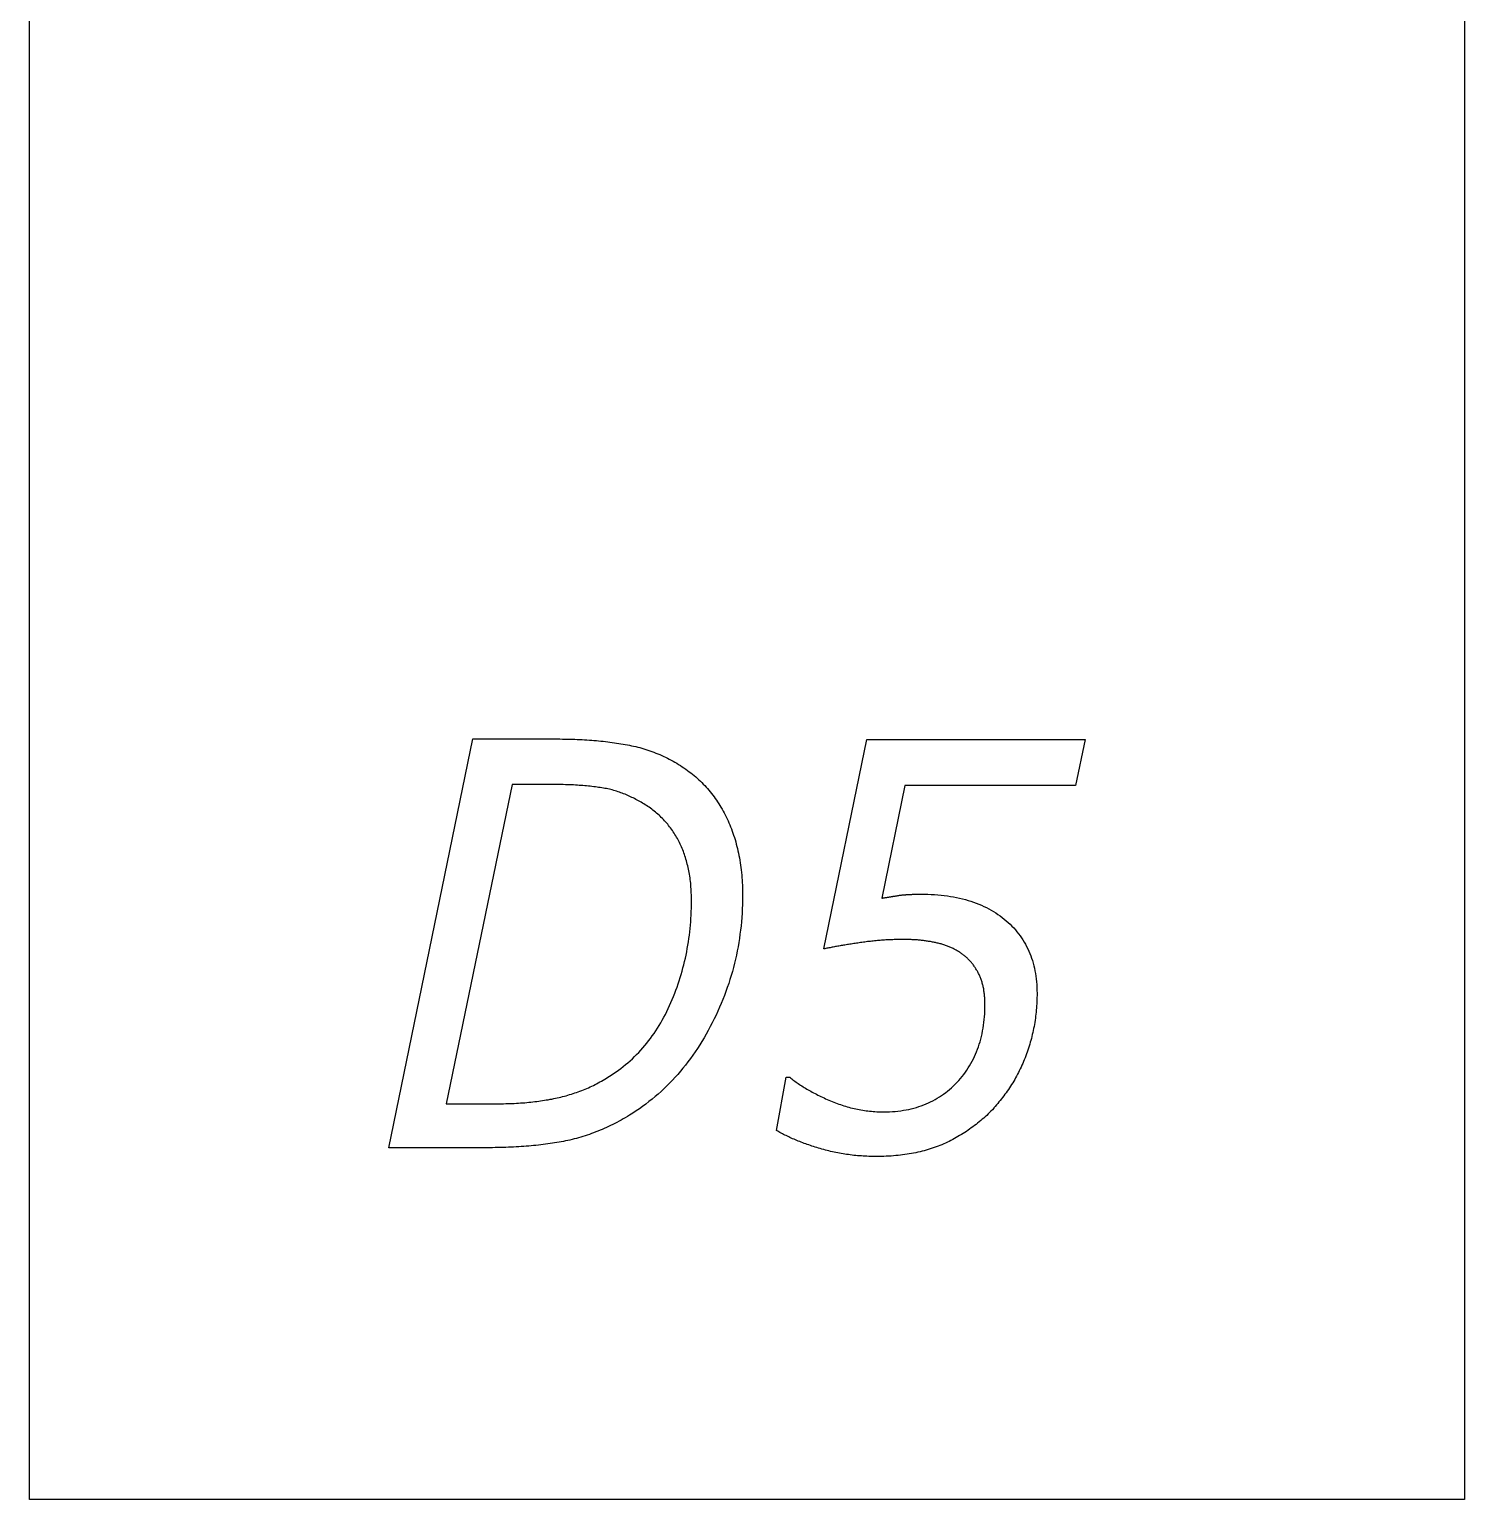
# Model space of a CAD drawing. Extents: x 0.1 to 5.6, y 0.1 to 17.2.
# Drawn here: x 2.881 to 5.622, y 1.636 to 4.444 of the extents above; entities that cross this region are included whole.
import ezdxf

# ---------------------------------------------------------------- set-up
doc = ezdxf.new("R2010")
doc.units = 0
doc.layers.add('CAPA_1', color=7, linetype='CONTINUOUS')

msp = doc.modelspace()

# ---------------------------------------------------------------- linework, layer by layer
at = {"layer": 'CAPA_1', "color": 7}
msp.add_lwpolyline([(2.8808, 17.169), (5.6224, 17.169), (5.6224, 1.6358), (2.8808, 1.6358)], close=True, dxfattribs=at)
for points in [[(3.7549, 2.3079), (3.5672, 2.3079), (3.7278, 3.0885), (3.8893, 3.0885)], [(3.8893, 3.0885), (3.8942, 3.0885), (3.899, 3.0884), (3.9038, 3.0884), (3.9086, 3.0883), (3.9134, 3.0882), (3.9181, 3.088), (3.9228, 3.0879), (3.9274, 3.0877), (3.9321, 3.0875), (3.9367, 3.0872), (3.9413, 3.087), (3.9458, 3.0867), (3.9504, 3.0864), (3.9549, 3.086), (3.9593, 3.0857), (3.9638, 3.0853), (3.9682, 3.0849), (3.9726, 3.0844), (3.9769, 3.084), (3.9812, 3.0835), (3.9856, 3.083), (3.9898, 3.0824), (3.9941, 3.0819), (3.9983, 3.0813), (4.0025, 3.0807), (4.0066, 3.08), (4.0108, 3.0794), (4.0149, 3.0787), (4.0189, 3.078), (4.023, 3.0772), (4.027, 3.0765)], [(4.027, 3.0765), (4.031, 3.0757), (4.035, 3.0748), (4.039, 3.0739), (4.043, 3.0729), (4.0469, 3.0719), (4.0508, 3.0708), (4.0547, 3.0697), (4.0586, 3.0685), (4.0624, 3.0673), (4.0662, 3.066), (4.07, 3.0646), (4.0738, 3.0632), (4.0776, 3.0617), (4.0813, 3.0602), (4.085, 3.0586), (4.0887, 3.057), (4.0924, 3.0553), (4.096, 3.0536), (4.0996, 3.0518), (4.1032, 3.0499), (4.1068, 3.048), (4.1104, 3.0461), (4.1139, 3.0441), (4.1174, 3.042), (4.1209, 3.0399), (4.1244, 3.0377), (4.1278, 3.0355), (4.1312, 3.0332), (4.1346, 3.0308), (4.138, 3.0284), (4.1414, 3.026)], [(4.3985, 2.6876), (4.4807, 3.0876), (4.8975, 3.0876), (4.8793, 2.9996), (4.5531, 2.9996), (4.5092, 2.7845)], [(4.1414, 3.026), (4.1445, 3.0236), (4.1477, 3.0211), (4.1507, 3.0186), (4.1537, 3.016), (4.1567, 3.0134), (4.1596, 3.0107), (4.1625, 3.008), (4.1654, 3.0052), (4.1681, 3.0024), (4.1709, 2.9995), (4.1735, 2.9966), (4.1762, 2.9937), (4.1788, 2.9907), (4.1813, 2.9876), (4.1838, 2.9845), (4.1862, 2.9814), (4.1886, 2.9782), (4.191, 2.9749), (4.1933, 2.9716), (4.1955, 2.9683), (4.1977, 2.9649), (4.1998, 2.9615), (4.2019, 2.958), (4.204, 2.9544), (4.206, 2.9509), (4.2079, 2.9472), (4.2099, 2.9436), (4.2117, 2.9398), (4.2135, 2.936), (4.2153, 2.9322), (4.217, 2.9284)], [(3.88, 3.0015), (3.803, 3.0015), (3.6769, 2.3918), (3.7736, 2.3918)], [(3.9887, 2.9925), (3.986, 2.9931), (3.9831, 2.9936), (3.9802, 2.9942), (3.9773, 2.9947), (3.9743, 2.9952), (3.9713, 2.9957), (3.9682, 2.9961), (3.9651, 2.9966), (3.9619, 2.997), (3.9587, 2.9974), (3.9554, 2.9978), (3.9521, 2.9981), (3.9487, 2.9985), (3.9453, 2.9988), (3.9418, 2.9991), (3.9383, 2.9994), (3.9348, 2.9997), (3.9312, 2.9999), (3.9275, 3.0002), (3.9238, 3.0004), (3.9201, 3.0006), (3.9163, 3.0008), (3.9124, 3.0009), (3.9085, 3.0011), (3.9046, 3.0012), (3.9006, 3.0013), (3.8966, 3.0014), (3.8925, 3.0015), (3.8884, 3.0015), (3.8842, 3.0015), (3.88, 3.0015)], [(4.0695, 2.9547), (4.0671, 2.9564), (4.0646, 2.9581), (4.0621, 2.9598), (4.0597, 2.9614), (4.0572, 2.963), (4.0547, 2.9645), (4.0522, 2.9661), (4.0496, 2.9675), (4.0471, 2.969), (4.0446, 2.9704), (4.042, 2.9718), (4.0395, 2.9732), (4.0369, 2.9745), (4.0343, 2.9758), (4.0317, 2.977), (4.0291, 2.9783), (4.0265, 2.9794), (4.0239, 2.9806), (4.0212, 2.9817), (4.0186, 2.9828), (4.0159, 2.9839), (4.0132, 2.9849), (4.0106, 2.9859), (4.0079, 2.9868), (4.0052, 2.9877), (4.0025, 2.9886), (3.9997, 2.9895), (3.997, 2.9903), (3.9943, 2.9911), (3.9915, 2.9918), (3.9887, 2.9925)], [(4.1264, 2.8823), (4.1252, 2.8851), (4.124, 2.8878), (4.1226, 2.8906), (4.1213, 2.8933), (4.1199, 2.8959), (4.1185, 2.8986), (4.117, 2.9012), (4.1155, 2.9038), (4.1139, 2.9063), (4.1124, 2.9088), (4.1107, 2.9113), (4.1091, 2.9138), (4.1073, 2.9162), (4.1056, 2.9186), (4.1038, 2.921), (4.1019, 2.9233), (4.1001, 2.9256), (4.0982, 2.9279), (4.0962, 2.9301), (4.0942, 2.9324), (4.0922, 2.9345), (4.0901, 2.9367), (4.0879, 2.9388), (4.0858, 2.9409), (4.0836, 2.943), (4.0813, 2.945), (4.079, 2.947), (4.0767, 2.949), (4.0744, 2.9509), (4.0719, 2.9528), (4.0695, 2.9547)], [(4.217, 2.9284), (4.2186, 2.9245), (4.2202, 2.9206), (4.2218, 2.9166), (4.2233, 2.9126), (4.2247, 2.9086), (4.2261, 2.9045), (4.2275, 2.9003), (4.2287, 2.8962), (4.23, 2.892), (4.2311, 2.8877), (4.2322, 2.8834), (4.2333, 2.8791), (4.2343, 2.8747), (4.2353, 2.8703), (4.2362, 2.8659), (4.237, 2.8614), (4.2378, 2.8568), (4.2385, 2.8522), (4.2392, 2.8476), (4.2398, 2.843), (4.2404, 2.8383), (4.2409, 2.8335), (4.2414, 2.8287), (4.2418, 2.8239), (4.2421, 2.819), (4.2424, 2.8141), (4.2427, 2.8092), (4.2429, 2.8042), (4.243, 2.7992), (4.2431, 2.7941), (4.2431, 2.789)], [(4.1456, 2.7795), (4.1455, 2.7834), (4.1455, 2.7872), (4.1454, 2.7909), (4.1452, 2.7947), (4.1451, 2.7984), (4.1449, 2.802), (4.1446, 2.8057), (4.1443, 2.8093), (4.144, 2.8128), (4.1436, 2.8163), (4.1432, 2.8198), (4.1427, 2.8233), (4.1422, 2.8267), (4.1417, 2.8301), (4.1411, 2.8334), (4.1405, 2.8368), (4.1398, 2.84), (4.1391, 2.8433), (4.1384, 2.8465), (4.1376, 2.8497), (4.1368, 2.8528), (4.1359, 2.8559), (4.135, 2.859), (4.1341, 2.862), (4.1331, 2.865), (4.1321, 2.868), (4.1311, 2.8709), (4.13, 2.8738), (4.1288, 2.8767), (4.1277, 2.8795), (4.1264, 2.8823)], [(4.2431, 2.7885), (4.2431, 2.7803), (4.2429, 2.7721), (4.2426, 2.7639), (4.2422, 2.7557), (4.2416, 2.7476), (4.241, 2.7395), (4.2402, 2.7315), (4.2393, 2.7234), (4.2382, 2.7154), (4.2371, 2.7074), (4.2358, 2.6995), (4.2344, 2.6915), (4.2329, 2.6836), (4.2313, 2.6758), (4.2296, 2.6679), (4.2277, 2.6601), (4.2257, 2.6523), (4.2236, 2.6446), (4.2214, 2.6369), (4.219, 2.6292), (4.2166, 2.6215), (4.214, 2.6139), (4.2113, 2.6063), (4.2084, 2.5987), (4.2055, 2.5911), (4.2024, 2.5836), (4.1992, 2.5761), (4.1959, 2.5686), (4.1925, 2.5612), (4.1889, 2.5538), (4.1852, 2.5464)], [(4.2431, 2.789), (4.2431, 2.7885)], [(4.5092, 2.7845), (4.5104, 2.7847), (4.5116, 2.7849), (4.5129, 2.7851), (4.5141, 2.7853), (4.5153, 2.7855), (4.5165, 2.7857), (4.5178, 2.7858), (4.519, 2.786), (4.5202, 2.7862), (4.5214, 2.7864), (4.5226, 2.7866), (4.5238, 2.7868), (4.5251, 2.787), (4.5263, 2.7872), (4.5275, 2.7874), (4.5287, 2.7876), (4.5299, 2.7878), (4.5311, 2.788), (4.5323, 2.7882), (4.5335, 2.7884), (4.5347, 2.7886), (4.5359, 2.7888), (4.5371, 2.7889), (4.5382, 2.7891), (4.5394, 2.7893), (4.5406, 2.7895), (4.5418, 2.7897), (4.543, 2.7899), (4.5442, 2.7901), (4.5453, 2.7903), (4.5465, 2.7905)], [(4.5465, 2.7905), (4.5477, 2.7906), (4.5489, 2.7907), (4.55, 2.7908), (4.5512, 2.7909), (4.5524, 2.791), (4.5536, 2.791), (4.5548, 2.7911), (4.5559, 2.7912), (4.5571, 2.7913), (4.5583, 2.7913), (4.5595, 2.7914), (4.5607, 2.7915), (4.5619, 2.7915), (4.5631, 2.7916), (4.5642, 2.7916), (4.5654, 2.7917), (4.5666, 2.7917), (4.5678, 2.7918), (4.569, 2.7918), (4.5702, 2.7919), (4.5714, 2.7919), (4.5726, 2.7919), (4.5738, 2.792), (4.575, 2.792), (4.5762, 2.792), (4.5774, 2.792), (4.5786, 2.792), (4.5798, 2.792), (4.581, 2.7921), (4.5822, 2.7921), (4.5834, 2.7921)], [(4.5834, 2.7921), (4.5901, 2.792), (4.5967, 2.7918), (4.6033, 2.7916), (4.6097, 2.7912), (4.6161, 2.7907), (4.6223, 2.7902), (4.6284, 2.7895), (4.6345, 2.7887), (4.6404, 2.7878), (4.6463, 2.7868), (4.652, 2.7857), (4.6577, 2.7845), (4.6633, 2.7831), (4.6687, 2.7817), (4.6741, 2.7802), (4.6794, 2.7785), (4.6845, 2.7768), (4.6896, 2.7749), (4.6946, 2.773), (4.6995, 2.7709), (4.7043, 2.7688), (4.7089, 2.7665), (4.7135, 2.7641), (4.718, 2.7616), (4.7224, 2.759), (4.7267, 2.7563), (4.7309, 2.7535), (4.735, 2.7506), (4.739, 2.7476), (4.7429, 2.7445), (4.7468, 2.7413)], [(4.1064, 2.585), (4.1089, 2.5909), (4.1113, 2.5968), (4.1136, 2.6028), (4.1158, 2.6087), (4.118, 2.6147), (4.1201, 2.6207), (4.1221, 2.6268), (4.124, 2.6328), (4.1258, 2.6389), (4.1276, 2.645), (4.1293, 2.6512), (4.1309, 2.6573), (4.1324, 2.6635), (4.1338, 2.6697), (4.1351, 2.6759), (4.1364, 2.6821), (4.1376, 2.6884), (4.1387, 2.6947), (4.1397, 2.701), (4.1406, 2.7073), (4.1415, 2.7137), (4.1423, 2.7201), (4.143, 2.7265), (4.1436, 2.7329), (4.1441, 2.7393), (4.1446, 2.7458), (4.1449, 2.7523), (4.1452, 2.7588), (4.1454, 2.7653), (4.1455, 2.7719), (4.1456, 2.7784)], [(4.1456, 2.7784), (4.1456, 2.7795)], [(4.7468, 2.7413), (4.7505, 2.738), (4.7541, 2.7346), (4.7576, 2.7311), (4.761, 2.7276), (4.7642, 2.724), (4.7673, 2.7203), (4.7703, 2.7165), (4.7732, 2.7126), (4.776, 2.7087), (4.7786, 2.7047), (4.7811, 2.7006), (4.7835, 2.6964), (4.7857, 2.6922), (4.7879, 2.6879), (4.7899, 2.6835), (4.7918, 2.679), (4.7936, 2.6745), (4.7952, 2.6699), (4.7968, 2.6652), (4.7982, 2.6604), (4.7995, 2.6555), (4.8006, 2.6506), (4.8017, 2.6456), (4.8026, 2.6405), (4.8034, 2.6354), (4.804, 2.6301), (4.8046, 2.6248), (4.805, 2.6194), (4.8053, 2.614), (4.8055, 2.6084), (4.8056, 2.6028)], [(4.4685, 2.6996), (4.4659, 2.6992), (4.4633, 2.6988), (4.4607, 2.6985), (4.4582, 2.6981), (4.4556, 2.6977), (4.4531, 2.6973), (4.4506, 2.6969), (4.4482, 2.6965), (4.4457, 2.6961), (4.4433, 2.6957), (4.4409, 2.6954), (4.4386, 2.695), (4.4362, 2.6946), (4.4339, 2.6942), (4.4316, 2.6938), (4.4294, 2.6934), (4.4271, 2.693), (4.4249, 2.6926), (4.4228, 2.6923), (4.4206, 2.6919), (4.4185, 2.6915), (4.4164, 2.6911), (4.4143, 2.6907), (4.4122, 2.6903), (4.4102, 2.6899), (4.4082, 2.6895), (4.4062, 2.6892), (4.4043, 2.6888), (4.4023, 2.6884), (4.4004, 2.688), (4.3985, 2.6876)], [(4.5512, 2.7056), (4.5485, 2.7056), (4.5459, 2.7056), (4.5432, 2.7056), (4.5406, 2.7055), (4.5379, 2.7055), (4.5353, 2.7054), (4.5326, 2.7053), (4.5299, 2.7052), (4.5273, 2.7051), (4.5246, 2.705), (4.522, 2.7049), (4.5193, 2.7047), (4.5166, 2.7046), (4.514, 2.7044), (4.5113, 2.7042), (4.5086, 2.704), (4.506, 2.7038), (4.5033, 2.7036), (4.5006, 2.7034), (4.498, 2.7031), (4.4953, 2.7029), (4.4926, 2.7026), (4.49, 2.7023), (4.4873, 2.702), (4.4846, 2.7017), (4.4819, 2.7014), (4.4793, 2.7011), (4.4766, 2.7007), (4.4739, 2.7004), (4.4712, 2.7), (4.4685, 2.6996)], [(4.6114, 2.6996), (4.6095, 2.7), (4.6077, 2.7004), (4.6058, 2.7007), (4.604, 2.7011), (4.6021, 2.7014), (4.6002, 2.7017), (4.5984, 2.702), (4.5965, 2.7023), (4.5946, 2.7026), (4.5927, 2.7029), (4.5908, 2.7031), (4.5888, 2.7034), (4.5869, 2.7036), (4.585, 2.7038), (4.5831, 2.704), (4.5811, 2.7042), (4.5792, 2.7044), (4.5772, 2.7046), (4.5753, 2.7047), (4.5733, 2.7049), (4.5713, 2.705), (4.5693, 2.7051), (4.5673, 2.7052), (4.5653, 2.7053), (4.5633, 2.7054), (4.5613, 2.7055), (4.5593, 2.7055), (4.5573, 2.7056), (4.5552, 2.7056), (4.5532, 2.7056), (4.5512, 2.7056)], [(4.6613, 2.6786), (4.66, 2.6796), (4.6586, 2.6805), (4.6572, 2.6814), (4.6558, 2.6823), (4.6543, 2.6832), (4.6529, 2.6841), (4.6514, 2.6849), (4.65, 2.6857), (4.6485, 2.6866), (4.647, 2.6873), (4.6454, 2.6881), (4.6439, 2.6889), (4.6423, 2.6896), (4.6407, 2.6903), (4.6391, 2.691), (4.6375, 2.6917), (4.6359, 2.6924), (4.6343, 2.693), (4.6326, 2.6936), (4.6309, 2.6942), (4.6292, 2.6948), (4.6275, 2.6954), (4.6258, 2.6959), (4.624, 2.6964), (4.6223, 2.697), (4.6205, 2.6974), (4.6187, 2.6979), (4.6169, 2.6984), (4.6151, 2.6988), (4.6132, 2.6992), (4.6114, 2.6996)], [(4.694, 2.6404), (4.6932, 2.642), (4.6924, 2.6435), (4.6916, 2.645), (4.6907, 2.6465), (4.6899, 2.6479), (4.689, 2.6494), (4.6881, 2.6508), (4.6872, 2.6522), (4.6862, 2.6536), (4.6853, 2.6549), (4.6843, 2.6562), (4.6833, 2.6576), (4.6823, 2.6589), (4.6813, 2.6601), (4.6803, 2.6614), (4.6792, 2.6626), (4.6782, 2.6638), (4.6771, 2.665), (4.676, 2.6662), (4.6748, 2.6673), (4.6737, 2.6685), (4.6725, 2.6696), (4.6714, 2.6706), (4.6702, 2.6717), (4.669, 2.6728), (4.6677, 2.6738), (4.6665, 2.6748), (4.6652, 2.6758), (4.6639, 2.6767), (4.6626, 2.6777), (4.6613, 2.6786)], [(4.7061, 2.5813), (4.7061, 2.5836), (4.7061, 2.5858), (4.706, 2.5881), (4.7059, 2.5903), (4.7058, 2.5925), (4.7057, 2.5946), (4.7055, 2.5968), (4.7053, 2.5989), (4.7051, 2.601), (4.7049, 2.603), (4.7046, 2.6051), (4.7043, 2.6071), (4.704, 2.6091), (4.7037, 2.611), (4.7033, 2.613), (4.7029, 2.6149), (4.7025, 2.6168), (4.7021, 2.6186), (4.7016, 2.6205), (4.7011, 2.6223), (4.7006, 2.624), (4.7, 2.6258), (4.6995, 2.6275), (4.6989, 2.6292), (4.6982, 2.6309), (4.6976, 2.6326), (4.6969, 2.6342), (4.6962, 2.6358), (4.6955, 2.6374), (4.6948, 2.6389), (4.694, 2.6404)], [(3.992, 2.4462), (3.9968, 2.4494), (4.0016, 2.4526), (4.0062, 2.456), (4.0108, 2.4594), (4.0153, 2.4629), (4.0198, 2.4665), (4.0241, 2.4702), (4.0284, 2.474), (4.0326, 2.4778), (4.0368, 2.4818), (4.0408, 2.4858), (4.0448, 2.4899), (4.0487, 2.4942), (4.0526, 2.4985), (4.0563, 2.5028), (4.06, 2.5073), (4.0636, 2.5119), (4.0672, 2.5165), (4.0706, 2.5213), (4.074, 2.5261), (4.0773, 2.531), (4.0806, 2.536), (4.0837, 2.5411), (4.0868, 2.5463), (4.0898, 2.5516), (4.0928, 2.5569), (4.0957, 2.5624), (4.0984, 2.5679), (4.1012, 2.5735), (4.1038, 2.5792), (4.1064, 2.585)], [(4.8056, 2.6028), (4.8056, 2.5988), (4.8055, 2.5947), (4.8054, 2.5907), (4.8052, 2.5867), (4.805, 2.5827), (4.8048, 2.5787), (4.8045, 2.5748), (4.8041, 2.5708), (4.8038, 2.5668), (4.8033, 2.5629), (4.8029, 2.559), (4.8024, 2.5551), (4.8018, 2.5512), (4.8012, 2.5473), (4.8005, 2.5434), (4.7999, 2.5396), (4.7991, 2.5357), (4.7983, 2.5319), (4.7975, 2.5281), (4.7966, 2.5243), (4.7957, 2.5205), (4.7948, 2.5167), (4.7937, 2.5129), (4.7927, 2.5092), (4.7916, 2.5054), (4.7905, 2.5017), (4.7893, 2.498), (4.7881, 2.4943), (4.7868, 2.4906), (4.7855, 2.4869), (4.7841, 2.4832)], [(4.6529, 2.4329), (4.6563, 2.4365), (4.6596, 2.4403), (4.6627, 2.4441), (4.6658, 2.448), (4.6687, 2.452), (4.6715, 2.456), (4.6743, 2.4602), (4.6769, 2.4644), (4.6793, 2.4686), (4.6817, 2.473), (4.684, 2.4774), (4.6862, 2.4819), (4.6882, 2.4865), (4.6901, 2.4911), (4.692, 2.4958), (4.6937, 2.5006), (4.6953, 2.5055), (4.6968, 2.5104), (4.6982, 2.5154), (4.6994, 2.5205), (4.7006, 2.5256), (4.7017, 2.5309), (4.7026, 2.5362), (4.7034, 2.5416), (4.7042, 2.547), (4.7048, 2.5525), (4.7053, 2.5581), (4.7056, 2.5638), (4.7059, 2.5695), (4.7061, 2.5754), (4.7061, 2.5813)], [(4.1852, 2.5464), (4.1815, 2.5391), (4.1776, 2.5319), (4.1736, 2.5248), (4.1696, 2.5178), (4.1655, 2.5109), (4.1612, 2.5042), (4.1569, 2.4975), (4.1525, 2.4909), (4.1481, 2.4845), (4.1435, 2.4781), (4.1388, 2.4719), (4.1341, 2.4658), (4.1292, 2.4598), (4.1243, 2.4538), (4.1193, 2.448), (4.1142, 2.4423), (4.109, 2.4367), (4.1037, 2.4313), (4.0983, 2.4259), (4.0929, 2.4206), (4.0873, 2.4155), (4.0817, 2.4104), (4.076, 2.4055), (4.0702, 2.4006), (4.0643, 2.3959), (4.0583, 2.3913), (4.0522, 2.3868), (4.046, 2.3823), (4.0398, 2.378), (4.0334, 2.3739), (4.027, 2.3698)], [(4.7841, 2.4832), (4.7827, 2.4796), (4.7812, 2.476), (4.7798, 2.4724), (4.7782, 2.4688), (4.7767, 2.4653), (4.7751, 2.4618), (4.7735, 2.4583), (4.7718, 2.4549), (4.7701, 2.4515), (4.7683, 2.4481), (4.7666, 2.4448), (4.7647, 2.4414), (4.7629, 2.4382), (4.761, 2.4349), (4.7591, 2.4317), (4.7571, 2.4285), (4.7551, 2.4253), (4.753, 2.4222), (4.7509, 2.4191), (4.7488, 2.416), (4.7466, 2.4129), (4.7444, 2.4099), (4.7422, 2.4069), (4.7399, 2.404), (4.7376, 2.401), (4.7353, 2.3981), (4.7329, 2.3953), (4.7305, 2.3924), (4.728, 2.3896), (4.7255, 2.3868), (4.7229, 2.3841)], [(3.8926, 2.4038), (3.896, 2.4046), (3.8994, 2.4055), (3.9027, 2.4063), (3.9061, 2.4072), (3.9095, 2.4082), (3.9128, 2.4092), (3.9161, 2.4102), (3.9194, 2.4113), (3.9227, 2.4124), (3.926, 2.4135), (3.9293, 2.4147), (3.9325, 2.4159), (3.9358, 2.4171), (3.939, 2.4184), (3.9422, 2.4198), (3.9454, 2.4211), (3.9486, 2.4225), (3.9518, 2.424), (3.955, 2.4255), (3.9581, 2.427), (3.9613, 2.4285), (3.9644, 2.4301), (3.9675, 2.4318), (3.9706, 2.4334), (3.9737, 2.4351), (3.9768, 2.4369), (3.9799, 2.4387), (3.9829, 2.4405), (3.986, 2.4424), (3.989, 2.4443), (3.992, 2.4462)], [(4.308, 2.3406), (4.3267, 2.4425), (4.3332, 2.4425)], [(4.3332, 2.4425), (4.3351, 2.4409), (4.337, 2.4394), (4.339, 2.4378), (4.341, 2.4363), (4.3431, 2.4348), (4.3452, 2.4333), (4.3473, 2.4318), (4.3495, 2.4303), (4.3517, 2.4288), (4.354, 2.4273), (4.3563, 2.4258), (4.3586, 2.4243), (4.361, 2.4228), (4.3634, 2.4214), (4.3659, 2.4199), (4.3684, 2.4185), (4.371, 2.417), (4.3736, 2.4156), (4.3762, 2.4141), (4.3789, 2.4127), (4.3816, 2.4113), (4.3844, 2.4099), (4.3872, 2.4085), (4.39, 2.4071), (4.3929, 2.4057), (4.3959, 2.4043), (4.3988, 2.4029), (4.4018, 2.4015), (4.4049, 2.4001), (4.408, 2.3988), (4.4111, 2.3974)], [(4.5129, 2.3764), (4.5185, 2.3764), (4.524, 2.3766), (4.5294, 2.3769), (4.5347, 2.3773), (4.54, 2.3778), (4.5453, 2.3785), (4.5504, 2.3793), (4.5555, 2.3801), (4.5605, 2.3811), (4.5654, 2.3823), (4.5703, 2.3835), (4.5751, 2.3848), (4.5798, 2.3863), (4.5845, 2.3879), (4.5891, 2.3896), (4.5936, 2.3914), (4.598, 2.3934), (4.6024, 2.3954), (4.6067, 2.3976), (4.6109, 2.3999), (4.6151, 2.4023), (4.6192, 2.4048), (4.6232, 2.4075), (4.6272, 2.4102), (4.6311, 2.4131), (4.6349, 2.4161), (4.6386, 2.4192), (4.6423, 2.4225), (4.6459, 2.4258), (4.6495, 2.4293), (4.6529, 2.4329)], [(3.7736, 2.3918), (3.7779, 2.3918), (3.7821, 2.3919), (3.7864, 2.3919), (3.7906, 2.392), (3.7947, 2.3921), (3.7989, 2.3923), (3.803, 2.3924), (3.8071, 2.3926), (3.8111, 2.3928), (3.8151, 2.3931), (3.8191, 2.3933), (3.8231, 2.3936), (3.827, 2.3939), (3.8309, 2.3943), (3.8348, 2.3946), (3.8386, 2.395), (3.8424, 2.3954), (3.8462, 2.3959), (3.85, 2.3963), (3.8537, 2.3968), (3.8574, 2.3973), (3.861, 2.3979), (3.8646, 2.3984), (3.8682, 2.399), (3.8718, 2.3996), (3.8754, 2.4003), (3.8789, 2.4009), (3.8823, 2.4016), (3.8858, 2.4023), (3.8892, 2.4031), (3.8926, 2.4038)], [(4.4111, 2.3974), (4.4143, 2.3961), (4.4175, 2.3948), (4.4207, 2.3935), (4.4239, 2.3923), (4.4271, 2.3912), (4.4303, 2.3901), (4.4335, 2.389), (4.4367, 2.388), (4.4399, 2.387), (4.4432, 2.386), (4.4464, 2.3851), (4.4496, 2.3843), (4.4529, 2.3835), (4.4562, 2.3827), (4.4595, 2.382), (4.4627, 2.3813), (4.466, 2.3807), (4.4693, 2.3801), (4.4726, 2.3795), (4.4759, 2.379), (4.4793, 2.3786), (4.4826, 2.3782), (4.4859, 2.3778), (4.4893, 2.3775), (4.4926, 2.3772), (4.496, 2.3769), (4.4994, 2.3767), (4.5027, 2.3766), (4.5061, 2.3765), (4.5095, 2.3764), (4.5129, 2.3764)], [(4.027, 2.3698), (4.023, 2.3674), (4.019, 2.3651), (4.0151, 2.3628), (4.0111, 2.3606), (4.0071, 2.3584), (4.0031, 2.3563), (3.999, 2.3542), (3.995, 2.3522), (3.991, 2.3502), (3.987, 2.3483), (3.9829, 2.3464), (3.9789, 2.3446), (3.9748, 2.3429), (3.9708, 2.3411), (3.9667, 2.3395), (3.9627, 2.3379), (3.9586, 2.3363), (3.9545, 2.3348), (3.9504, 2.3334), (3.9463, 2.332), (3.9422, 2.3306), (3.9381, 2.3293), (3.934, 2.3281), (3.9299, 2.3269), (3.9258, 2.3257), (3.9217, 2.3246), (3.9176, 2.3236), (3.9134, 2.3226), (3.9093, 2.3216), (3.9051, 2.3207), (3.901, 2.3199)], [(4.723, 2.3833), (4.7203, 2.3805), (4.7176, 2.3777), (4.7149, 2.375), (4.7121, 2.3724), (4.7094, 2.3697), (4.7065, 2.3671), (4.7037, 2.3646), (4.7009, 2.3621), (4.698, 2.3596), (4.695, 2.3572), (4.6921, 2.3548), (4.6891, 2.3524), (4.6861, 2.3501), (4.6831, 2.3478), (4.68, 2.3456), (4.6769, 2.3434), (4.6738, 2.3412), (4.6707, 2.3391), (4.6675, 2.337), (4.6643, 2.335), (4.6611, 2.333), (4.6578, 2.331), (4.6546, 2.3291), (4.6512, 2.3272), (4.6479, 2.3253), (4.6445, 2.3235), (4.6411, 2.3218), (4.6377, 2.32), (4.6343, 2.3184), (4.6308, 2.3167), (4.6273, 2.3151)], [(4.7229, 2.3841), (4.723, 2.3833)], [(4.3916, 2.3061), (4.3883, 2.3071), (4.3851, 2.308), (4.382, 2.309), (4.3788, 2.31), (4.3757, 2.311), (4.3727, 2.3121), (4.3697, 2.3131), (4.3667, 2.3141), (4.3637, 2.3152), (4.3608, 2.3162), (4.358, 2.3173), (4.3551, 2.3184), (4.3523, 2.3195), (4.3495, 2.3206), (4.3468, 2.3217), (4.3441, 2.3228), (4.3415, 2.3239), (4.3388, 2.325), (4.3362, 2.3262), (4.3337, 2.3273), (4.3312, 2.3285), (4.3287, 2.3297), (4.3263, 2.3309), (4.3238, 2.332), (4.3215, 2.3332), (4.3191, 2.3344), (4.3168, 2.3357), (4.3146, 2.3369), (4.3123, 2.3381), (4.3102, 2.3394), (4.308, 2.3406)], [(3.901, 2.3199), (3.8968, 2.3191), (3.8926, 2.3184), (3.8884, 2.3177), (3.8841, 2.317), (3.8798, 2.3163), (3.8754, 2.3157), (3.871, 2.3151), (3.8666, 2.3145), (3.8621, 2.3139), (3.8576, 2.3134), (3.8531, 2.3129), (3.8485, 2.3124), (3.8439, 2.3119), (3.8393, 2.3115), (3.8346, 2.3111), (3.8299, 2.3107), (3.8251, 2.3103), (3.8204, 2.31), (3.8155, 2.3097), (3.8107, 2.3094), (3.8058, 2.3091), (3.8009, 2.3089), (3.7959, 2.3087), (3.7909, 2.3085), (3.7859, 2.3083), (3.7808, 2.3082), (3.7757, 2.3081), (3.7705, 2.308), (3.7654, 2.3079), (3.7601, 2.3079), (3.7549, 2.3079)], [(4.4989, 2.2911), (4.4952, 2.2911), (4.4916, 2.2911), (4.4879, 2.2912), (4.4843, 2.2913), (4.4807, 2.2915), (4.4771, 2.2916), (4.4735, 2.2918), (4.47, 2.2921), (4.4664, 2.2923), (4.4628, 2.2926), (4.4593, 2.293), (4.4558, 2.2933), (4.4523, 2.2937), (4.4488, 2.2941), (4.4453, 2.2946), (4.4419, 2.2951), (4.4384, 2.2956), (4.435, 2.2961), (4.4316, 2.2967), (4.4282, 2.2973), (4.4248, 2.298), (4.4214, 2.2986), (4.418, 2.2993), (4.4147, 2.3001), (4.4113, 2.3008), (4.408, 2.3016), (4.4047, 2.3025), (4.4014, 2.3033), (4.3981, 2.3042), (4.3948, 2.3051), (4.3916, 2.3061)], [(4.6273, 2.3151), (4.6237, 2.3136), (4.6201, 2.3121), (4.6165, 2.3107), (4.6129, 2.3093), (4.6092, 2.308), (4.6054, 2.3067), (4.6016, 2.3055), (4.5978, 2.3043), (4.5939, 2.3032), (4.59, 2.3021), (4.5861, 2.3011), (4.5821, 2.3001), (4.5781, 2.2992), (4.574, 2.2983), (4.5699, 2.2975), (4.5658, 2.2967), (4.5616, 2.296), (4.5574, 2.2953), (4.5531, 2.2947), (4.5488, 2.2941), (4.5445, 2.2936), (4.5401, 2.2931), (4.5357, 2.2927), (4.5312, 2.2923), (4.5267, 2.292), (4.5222, 2.2917), (4.5176, 2.2915), (4.513, 2.2913), (4.5083, 2.2912), (4.5036, 2.2911), (4.4989, 2.2911)]]:
    msp.add_lwpolyline(points, dxfattribs=at)

doc.saveas('drawing.dxf')
